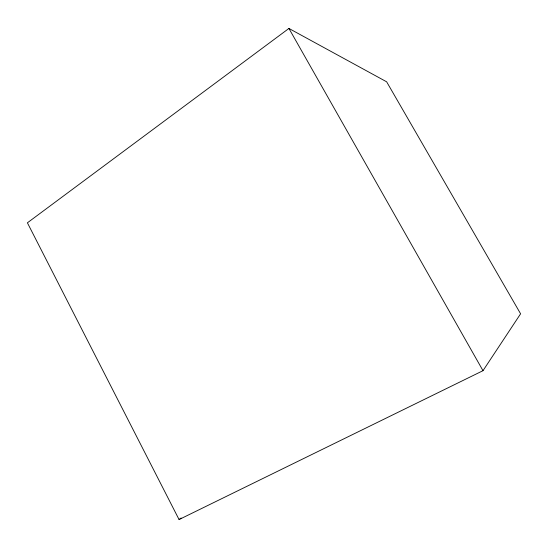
<?xml version="1.0" encoding="UTF-8"?>
<svg xmlns="http://www.w3.org/2000/svg" width="548" height="548" viewBox="0 0 548 548"><rect width="100%" height="100%" fill="white"/><g stroke="black" fill="none" stroke-linecap="round" stroke-linejoin="round"><path stroke-width="0.82" d="M482.994 370.688L520.6 313.805L386.641 81.81L288.926 28.448L27.4 222.81L179.066 519.552L482.994 370.688L288.926 28.448M179.066 519.552L181.1 517.99"/></g></svg>
